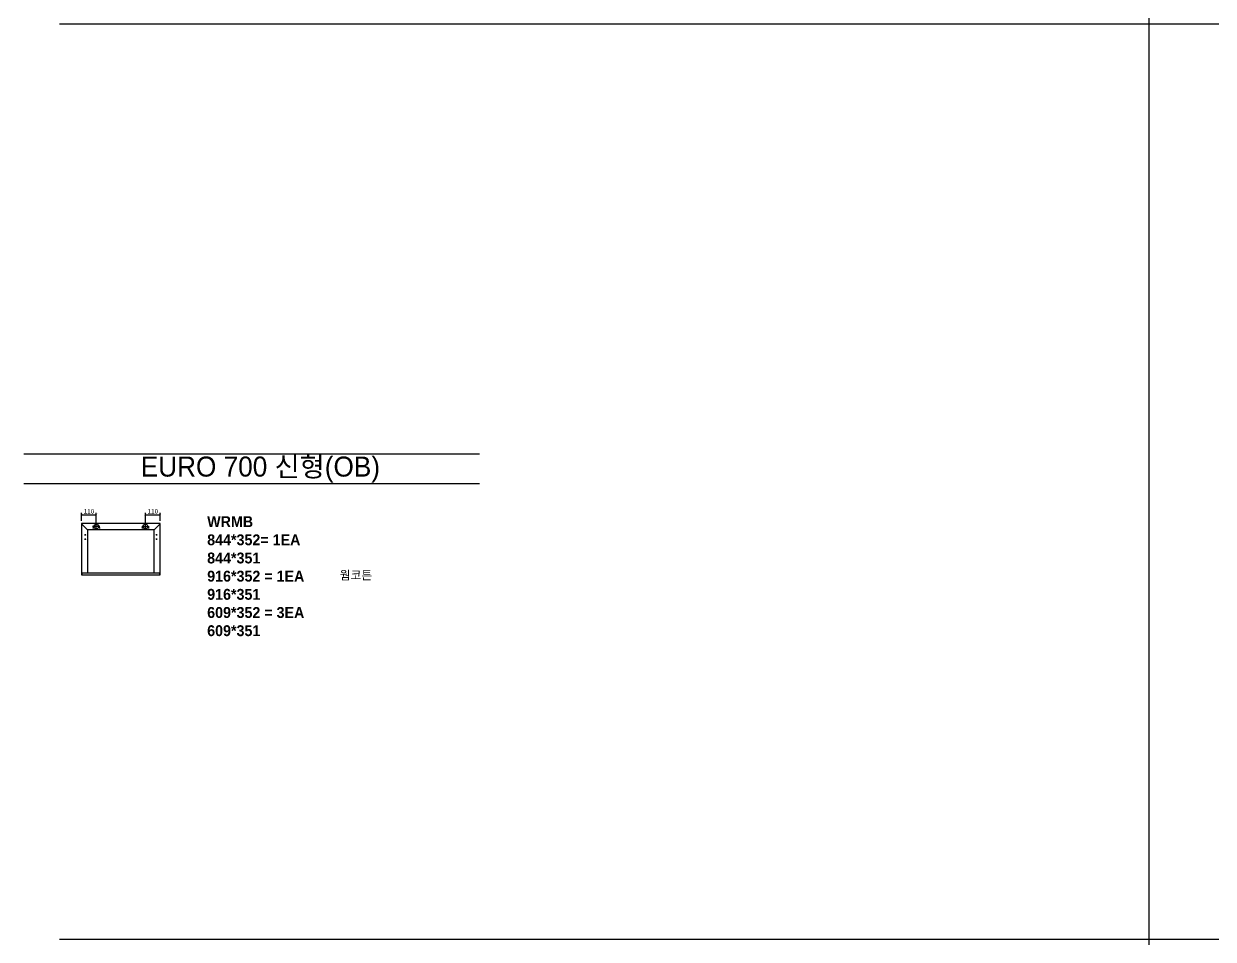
# Model space of a CAD drawing. Header units: millimetres. Extents: x -44117 to 256353, y -2095463 to 65325.
# Drawn here: x 104107 to 110652, y -1101572 to -1096534 of the extents above; entities that cross this region are included whole.
import ezdxf

# ---------------------------------------------------------------- set-up
doc = ezdxf.new("R2010")
doc.units = ezdxf.units.MM
doc.header["$LTSCALE"] = 10
doc.dimstyles.new('ISO-25', dxfattribs={"dimtxt": 2.5, "dimasz": 2.5, "dimexe": 1, "dimexo": 1, "dimtad": 1, "dimtxsty": 'Standard', "dimblk": 'ARCHTICK', "dimcen": 2.5, "dimadec": 0, "dimazin": 0, "dimtfac": 1, "dimtmove": 0, "dimatfit": 3, "dimfxl": 0, "dimarcsym": 0})

# ---------------------------------------------------------------- blocks, each defined once
blk = doc.blocks.new('_ArchTick')
at = {"color": 0, "linetype": 'ByBlock', "const_width": 0.15}
blk.add_lwpolyline([(-0.5, -0.5), (0.5, 0.5)], dxfattribs=at)
blk = doc.blocks.new('*D7513')
at = {"color": 0, "lineweight": -2}
for p, q in [((104424.7, -1099270.3), (104424.7, -1099225.7)), ((104424.7, -1099235.7), (104505.6, -1099235.7)), ((104505.6, -1099286.3), (104505.6, -1099225.7))]:
    blk.add_line(p, q, dxfattribs=at)
at = {"layer": 'Defpoints', "color": 0}
for p in [(104505.6, -1099235.7), (104424.7, -1099285.3), (104505.6, -1099301.3)]:
    blk.add_point(p, dxfattribs=at)
at = {"color": 0, "lineweight": -2, "xscale": 10, "yscale": 10, "zscale": 10, "rotation": 180}
blk.add_blockref('_ArchTick', (104424.7, -1099235.7), dxfattribs=at)
at = {"color": 0, "lineweight": -2, "xscale": 10, "yscale": 10, "zscale": 10}
blk.add_blockref('_ArchTick', (104505.6, -1099235.7), dxfattribs=at)
at = {"color": 0, "insert": (104465.2, -1099216.9), "char_height": 25, "attachment_point": 5}
blk.add_mtext('110', dxfattribs=at)
blk = doc.blocks.new('*D7514')
at = {"color": 0, "lineweight": -2}
for p, q in [((104776, -1099286.3), (104776, -1099225.7)), ((104776, -1099235.7), (104856.9, -1099235.7)), ((104856.9, -1099270.3), (104856.9, -1099225.7))]:
    blk.add_line(p, q, dxfattribs=at)
at = {"layer": 'Defpoints', "color": 0}
for p in [(104856.9, -1099235.7), (104776, -1099301.3), (104856.9, -1099285.3)]:
    blk.add_point(p, dxfattribs=at)
at = {"color": 0, "lineweight": -2, "xscale": 10, "yscale": 10, "zscale": 10, "rotation": 180}
blk.add_blockref('_ArchTick', (104776, -1099235.7), dxfattribs=at)
at = {"color": 0, "lineweight": -2, "xscale": 10, "yscale": 10, "zscale": 10}
blk.add_blockref('_ArchTick', (104856.9, -1099235.7), dxfattribs=at)
at = {"color": 0, "insert": (104816.5, -1099216.9), "char_height": 25, "attachment_point": 5}
blk.add_mtext('110', dxfattribs=at)

msp = doc.modelspace()

# ---------------------------------------------------------------- linework, layer by layer
at = {"color": 1}
for p, q in [((104302.82932, -1096533.59196), (196571.97618, -1096533.59196)), ((104302.82932, -1096533.59196), (196571.97618, -1096533.59196)), ((104302.82932, -1096533.59196), (196571.97618, -1096533.59196)), ((104302.82932, -1096533.59196), (196571.97618, -1096533.59196)), ((104302.82932, -1096533.59196), (196571.97618, -1096533.59196)), ((104302.82932, -1096533.59196), (196571.97618, -1096533.59196)), ((104302.82932, -1096533.59196), (196571.97618, -1096533.59196)), ((104302.82932, -1096533.59196), (196571.97618, -1096533.59196)), ((104302.82932, -1096533.59196), (196571.97618, -1096533.59196)), ((104302.82932, -1096533.59196), (196571.97618, -1096533.59196)), ((104302.82932, -1101572.34036), (196571.97618, -1101572.34036))]:
    msp.add_line(p, q, dxfattribs=at)
for p, q in [((106614.91837, -1098902.71673), (104106.5347, -1098902.71673)), ((106614.91837, -1099065.59878), (104106.5347, -1099065.59878)), ((104424.33025, -1099285.34692), (104424.33025, -1099566.74645)), ((104457.37056, -1099318.38724), (104424.43898, -1099285.08442)), ((104856.93508, -1099284.97568), (104424.70149, -1099284.97568)), ((104457.37056, -1099318.38724), (104457.37056, -1099556.72298)), ((104824.26601, -1099318.38724), (104457.37056, -1099318.38724)), ((104525.88107, -1099301.31022), (104485.38234, -1099301.31022)), ((104491.89584, -1099308.73501), (104485.95601, -1099308.73501)), ((104488.92593, -1099305.76509), (104488.92593, -1099311.70493)), ((104505.6317, -1099321.55959), (104505.6317, -1099281.06085)), ((104525.30739, -1099308.73501), (104519.36756, -1099308.73501)), ((104522.33748, -1099305.76509), (104522.33748, -1099311.70493)), ((104755.75551, -1099301.31022), (104796.25424, -1099301.31022)), ((104762.26902, -1099308.73501), (104756.32919, -1099308.73501)), ((104759.29911, -1099305.76509), (104759.29911, -1099311.70493)), ((104776.00488, -1099321.55959), (104776.00488, -1099281.06085)), ((104795.68058, -1099308.73501), (104789.74074, -1099308.73501)), ((104792.71066, -1099305.76509), (104792.71066, -1099311.70493)), ((104824.26601, -1099318.38724), (104857.19759, -1099285.08442)), ((104824.26601, -1099555.9805), (104824.26601, -1099318.38724)), ((104857.30632, -1099566.74645), (104857.30632, -1099285.34692)), ((104441.03603, -1099347.34392), (104448.46082, -1099347.34392)), ((104441.03603, -1099371.10324), (104448.46082, -1099371.10324)), ((104444.74843, -1099343.63152), (104444.74843, -1099351.05631)), ((104444.74843, -1099367.39085), (104444.74843, -1099374.81564)), ((104840.60055, -1099347.34392), (104833.17576, -1099347.34392)), ((104840.60055, -1099371.10324), (104833.17576, -1099371.10324)), ((104836.88816, -1099343.63152), (104836.88816, -1099351.05631)), ((104836.88816, -1099367.39085), (104836.88816, -1099374.81564)), ((104424.33025, -1099555.9805), (104857.30632, -1099555.9805)), ((104424.33025, -1099566.07822), (104856.93508, -1099566.07822)), ((104424.70149, -1099567.11769), (104856.93508, -1099567.11769)), ((104426.18645, -1099555.9805), (104426.18645, -1099567.11769)), ((104855.45012, -1099567.11769), (104855.45012, -1099555.9805))]:
    msp.add_line(p, q)
for p in [(110300.49669, 21924.9366), (110300.49669, 14161.07811), (110300.49669, 18584.38997), (110300.49669, 10820.53148), (110300.49669, 18627.87121), (110300.49669, 10864.01272), (110300.49669, 15287.32457), (110300.49669, 7523.46608), (110300.49669, 3746.75115), (110300.49669, 21924.9366), (110300.49669, 14161.07811), (110300.49669, 18584.38997), (110300.49669, 10820.53148), (110300.49669, 18627.87121), (110300.49669, 10864.01272), (110300.49669, 15287.32457), (110300.49669, 7523.46608), (110300.49669, 3746.75115), (110300.49669, 21924.9366), (110300.49669, 14161.07811), (110300.49669, 18584.38997), (110300.49669, 10820.53148), (110300.49669, 18627.87121), (110300.49669, 10864.01272), (110300.49669, 15287.32457), (110300.49669, 7523.46608), (110300.49669, 3746.75115), (110300.49669, 21924.9366), (110300.49669, 14161.07811), (110300.49669, 18584.38997), (110300.49669, 10820.53148), (110300.49669, 18627.87121), (110300.49669, 10864.01272), (110300.49669, 15287.32457), (110300.49669, 7523.46608), (110300.49669, 3746.75115), (110300.49669, 21924.9366), (110300.49669, 14161.07811), (110300.49669, 18584.38997), (110300.49669, 10820.53148), (110300.49669, 18627.87121), (110300.49669, 10864.01272), (110300.49669, 15287.32457), (110300.49669, 7523.46608), (110300.49669, 3746.75115), (110300.49669, 21924.9366), (110300.49669, 14161.07811), (110300.49669, 18584.38997), (110300.49669, 10820.53148), (110300.49669, 18627.87121), (110300.49669, 10864.01272), (110300.49669, 15287.32457), (110300.49669, 7523.46608), (110300.49669, 3746.75115), (110300.49669, 21924.9366), (110300.49669, 14161.07811), (110300.49669, 18584.38997), (110300.49669, 10820.53148), (110300.49669, 18627.87121), (110300.49669, 10864.01272), (110300.49669, 15287.32457), (110300.49669, 7523.46608), (110300.49669, 3746.75115), (110300.49669, 21924.9366), (110300.49669, 14161.07811), (110300.49669, 18584.38997), (110300.49669, 10820.53148), (110300.49669, 18627.87121), (110300.49669, 10864.01272), (110300.49669, 15287.32457), (110300.49669, 7523.46608), (110300.49669, 3746.75115), (110300.49669, 21924.9366), (110300.49669, 14161.07811), (110300.49669, 18584.38997), (110300.49669, 10820.53148), (110300.49669, 18627.87121), (110300.49669, 10864.01272), (110300.49669, 15287.32457), (110300.49669, 7523.46608), (110300.49669, 3746.75115), (110300.49669, 21924.9366), (110300.49669, 14161.07811), (110300.49669, 18584.38997), (110300.49669, 10820.53148), (110300.49669, 18627.87121), (110300.49669, 10864.01272), (110300.49669, 15287.32457), (110300.49669, 7523.46608), (110300.49669, 3746.75115), (110300.49669, 12702.87182), (110300.49669, 4939.01333), (110300.49669, 9362.32519), (110300.49669, 1598.4667), (110300.49669, 9405.80642), (110300.49669, 1641.94794), (110300.49669, 6065.25979), (110300.49669, -1698.5987), (110300.49669, -5475.31363), (110300.49669, 12702.87182), (110300.49669, 4939.01333), (110300.49669, 9362.32519), (110300.49669, 1598.4667), (110300.49669, 9405.80642), (110300.49669, 1641.94794), (110300.49669, 6065.25979), (110300.49669, -1698.5987), (110300.49669, -5475.31363), (110300.49669, 12702.87182), (110300.49669, 4939.01333), (110300.49669, 9362.32519), (110300.49669, 1598.4667), (110300.49669, 9405.80642), (110300.49669, 1641.94794), (110300.49669, 6065.25979), (110300.49669, -1698.5987), (110300.49669, -5475.31363), (110300.49669, 12702.87182), (110300.49669, 4939.01333), (110300.49669, 9362.32519), (110300.49669, 1598.4667), (110300.49669, 9405.80642), (110300.49669, 1641.94794), (110300.49669, 6065.25979), (110300.49669, -1698.5987), (110300.49669, -5475.31363), (110300.49669, 12702.87182), (110300.49669, 4939.01333), (110300.49669, 9362.32519), (110300.49669, 1598.4667), (110300.49669, 9405.80642), (110300.49669, 1641.94794), (110300.49669, 6065.25979), (110300.49669, -1698.5987), (110300.49669, -5475.31363)]:
    msp.add_xline(p, (0, 1), dxfattribs=at)
for centre, radius in [((104488.92593, -1099308.73501), 1.18797), ((104505.6317, -1099301.31022), 12.99338), ((104522.33748, -1099308.73501), 1.18797), ((104759.29911, -1099308.73501), 1.18797), ((104776.00488, -1099301.31022), 12.99338), ((104792.71066, -1099308.73501), 1.18797), ((104444.74843, -1099347.34392), 1.11372), ((104444.74843, -1099371.10324), 1.11372), ((104836.88816, -1099347.34392), 1.11372), ((104836.88816, -1099371.10324), 1.11372)]:
    msp.add_circle(centre, radius)
for centre, start, end in [((104424.70149, -1099285.34692), 90, 180), ((104856.93508, -1099285.34692), 0, 90), ((104424.70149, -1099566.74645), 180, 270), ((104856.93508, -1099566.74645), 270, 0)]:
    msp.add_arc(centre, 0.37124, start, end)

# ---------------------------------------------------------------- texts
at = {"attachment_point": 1}
for s, width, gutter_width, heights, insert, char_height in [('{\\fGulim|b0|i0|c129|p50;EURO 700 신형(OB)}', 2601.342149, 9.83176, [-138.56106], (104750, -1098915.74187), 110.1157193), ('{\\f굴림|b1|i0|c129|p50;WRMB\\P844*352= 1EA\\P\\C1;844*351\\P\\C256;916*352 = 1EA\\P\\C1;916*351\\P\\C256;609*352 = 3EA\\P\\C1;609*351}', 14674.544536, 188.72764, [-662.61905], (105115.81458, -1099244.00587), 60), ('{\\f굴림|b1|i0|c129|p50;웜코튼}', 14325.1668253, 184.23434, [-51.13443], (105845.18622, -1099545.39024), 47.3745439)]:
    msp.add_mtext_dynamic_manual_height_columns(s, width=width, gutter_width=gutter_width, heights=heights, dxfattribs=dict(at, insert=insert, char_height=char_height))

# ---------------------------------------------------------------- dimensions: what is measured, and where the dimension line sits
for base, p1, p2, picture, middle in [((104505.63171, -1099235.69956), (104424.70149, -1099285.34692), (104505.63171, -1099301.31022), '*D7513', (104465.1666, -1099216.94956)), ((104856.93508, -1099235.69956), (104776.00488, -1099301.31022), (104856.93508, -1099285.34692), '*D7514', (104816.46998, -1099216.94956))]:
    dim = msp.add_linear_dim(base=base, p1=p1, p2=p2, text='110', dimstyle='ISO-25', override={"dimscale": 10, "dimasz": 1, "dimexo": 1.5, "dimtxsty": 'Standard'})
    dim.commit()
    dim.dimension.update_dxf_attribs({"geometry": picture, "text_midpoint": middle})

doc.saveas('drawing.dxf')
